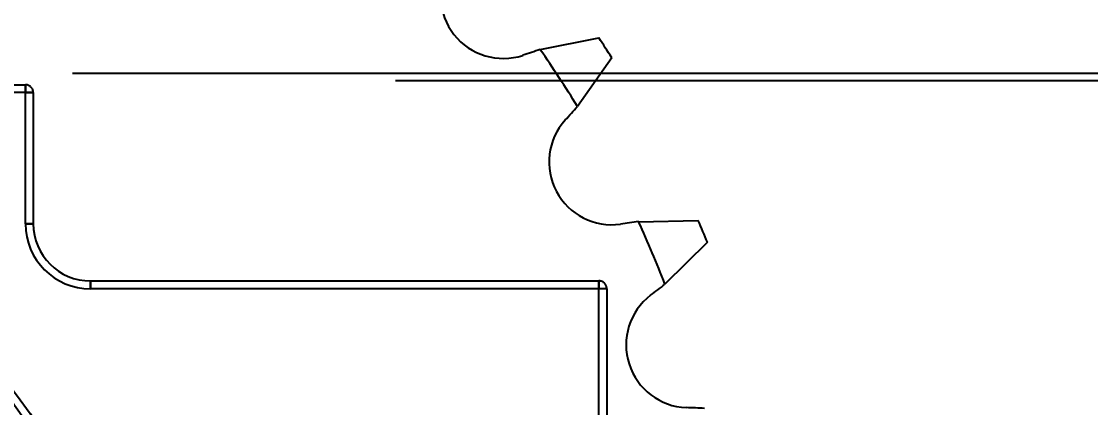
# Model space of a CAD drawing. Header units: metres. Extents: x 0 to 21025, y 0 to 14850.
# Drawn here: x 2108.3 to 2176.4, y 6350.3 to 6374.9 of the extents above; entities that cross this region are included whole.
import ezdxf

# ---------------------------------------------------------------- set-up
doc = ezdxf.new("R2010")
doc.units = ezdxf.units.M
doc.header["$LTSCALE"] = 25
doc.linetypes.add('HIDDEN2', pattern=[4.7625, 3.175, -1.5875])
for name, color, linetype in [('18_COTAS', 7, 'Continuous'), ('SL4', 4, 'Continuous'), ('ST1', 7, 'HIDDEN2')]:
    doc.layers.add(name, color=color, linetype=linetype)
doc.styles.add('ROMANS', font='ROMANS.SHX')
doc.dimstyles.new('25___1-25', dxfattribs={"dimscale": 25, "dimtxt": 2.5, "dimasz": 2, "dimexe": 1.5, "dimexo": 1, "dimgap": 0.5, "dimtad": 1, "dimzin": 12, "dimtxsty": 'ROMANS', "dimcen": 0, "dimclrd": 256, "dimclre": 256, "dimclrt": 3, "dimazin": 3, "dimtfac": 1, "dimtmove": 0, "dimatfit": 0, "dimfxl": 1, "dimlwd": -1, "dimlwe": -1, "dimarcsym": 0})

# ---------------------------------------------------------------- blocks, each defined once
blk = doc.blocks.new('*D13')
at = {"layer": '18_COTAS', "transparency": 16777216}
for p, q in [((2083.564, 6357.865), (2083.564, 7037.945)), ((6382.514, 6357.865), (6382.514, 7037.945)), ((2133.564, 7000.445), (6332.514, 7000.445))]:
    blk.add_line(p, q, dxfattribs=at)
for points in [[(2133.564, 7008.778), (2133.564, 6992.112), (2083.564, 7000.445)], [(6332.514, 7008.778), (6332.514, 6992.112), (6382.514, 7000.445)]]:
    blk.add_solid(points, dxfattribs=at)
at = {"layer": 'Defpoints', "color": 0, "transparency": 16777216}
for p in [(6382.514, 7000.445), (2083.564, 6332.865), (6382.514, 6332.865)]:
    blk.add_point(p, dxfattribs=at)
at = {"layer": '18_COTAS', "color": 3, "transparency": 16777216, "insert": (4233.039, 7050.147), "char_height": 62.5, "attachment_point": 5, "style": 'ROMANS'}
blk.add_mtext('4298,95', dxfattribs=at)

msp = doc.modelspace()

# ---------------------------------------------------------------- linework, layer by layer
at = {"layer": 'SL4'}
for p, q in [((2141.331, 6373.105), (2145.057, 6373.851)), ((2145.876, 6372.594), (2143.69, 6369.486)), ((2147.587, 6362.143), (2151.387, 6362.212)), ((2151.969, 6360.83), (2149.263, 6358.161))]:
    msp.add_line(p, q, dxfattribs=at)
for centre, radius, start, end in [((2138.98, 6376.544), 4, 148.31516, 288.17508), ((2083.564, 6332.865), 73.9, 32.52077, 33.68376), ((2147.284, 6353.05), 20.92, 106.53434, 109.71162), ((2083.564, 6332.865), 70.4, 31.3439, 34.86063), ((2127.742, 6383.025), 20.92, 316.49292, 319.6702), ((2145.889, 6365.947), 4, 138.02945, 277.88937), ((2149.864, 6341.348), 20.92, 96.24862, 99.4259), ((2083.564, 6332.865), 70.4, 21.05818, 24.57492), ((2083.564, 6332.865), 73.9, 22.23506, 23.39805), ((2135.988, 6374.33), 20.92, 306.2072, 309.38448), ((2150.794, 6354.287), 4, 127.74373, 267.60365), ((2150.313, 6329.373), 20.92, 85.96291, 89.14019)]:
    msp.add_arc(centre, radius, start, end, dxfattribs=at)
at = {"layer": 'ST1'}
for p, q in [((1992.496, 6371.615), (2211.496, 6371.615)), ((2211.496, 6371.115), (1992.496, 6371.115)), ((2107.789, 6370.865), (2108.564, 6370.865)), ((2108.564, 6370.865), (2108.564, 6370.365)), ((2108.564, 6370.365), (2108.564, 6370.865)), ((2108.564, 6370.365), (2107.289, 6370.365)), ((2108.564, 6362.015), (2108.564, 6370.365)), ((2109.064, 6370.365), (2108.564, 6370.365)), ((2108.564, 6370.365), (2109.064, 6370.365)), ((2109.064, 6370.365), (2109.064, 6362.015)), ((2109.064, 6362.015), (2108.564, 6362.015)), ((2108.564, 6362.015), (2109.064, 6362.015)), ((2112.714, 6358.365), (2145.064, 6358.365)), ((2112.714, 6358.365), (2112.714, 6357.865)), ((2112.714, 6357.865), (2112.714, 6358.365)), ((2145.064, 6358.365), (2145.064, 6357.865)), ((2145.064, 6357.865), (2145.064, 6358.365)), ((2145.064, 6357.865), (2112.714, 6357.865)), ((2145.564, 6357.865), (2145.064, 6357.865)), ((2145.064, 6343.636), (2145.064, 6357.865)), ((2145.564, 6357.865), (2145.064, 6357.865)), ((2145.564, 6357.865), (2145.564, 6343.636))]:
    msp.add_line(p, q, dxfattribs=at)
for radius in [30.5, 30.5, 30]:
    msp.add_circle((2083.564, 6332.865), radius, dxfattribs=at)
for centre, radius, start, end in [((2108.564, 6370.365), 0.5, 0, 90), ((2112.714, 6362.015), 4.15, 180, 270), ((2112.714, 6362.015), 4.15, 180, 270), ((2112.714, 6362.015), 3.65, 180, 270), ((2145.064, 6357.865), 0.5, 0, 90)]:
    msp.add_arc(centre, radius, start, end, dxfattribs=at)

# ---------------------------------------------------------------- dimensions: what is measured, and where the dimension line sits
at = {"layer": '18_COTAS'}
dim = msp.add_linear_dim(base=(6382.514, 7000.445), p1=(2083.564, 6332.865), p2=(6382.514, 6332.865), dimstyle='25___1-25', dxfattribs=at)
dim.commit()
dim.dimension.update_dxf_attribs({"geometry": '*D13', "text_midpoint": (4233.039, 7050.147)})

doc.saveas('drawing.dxf')
